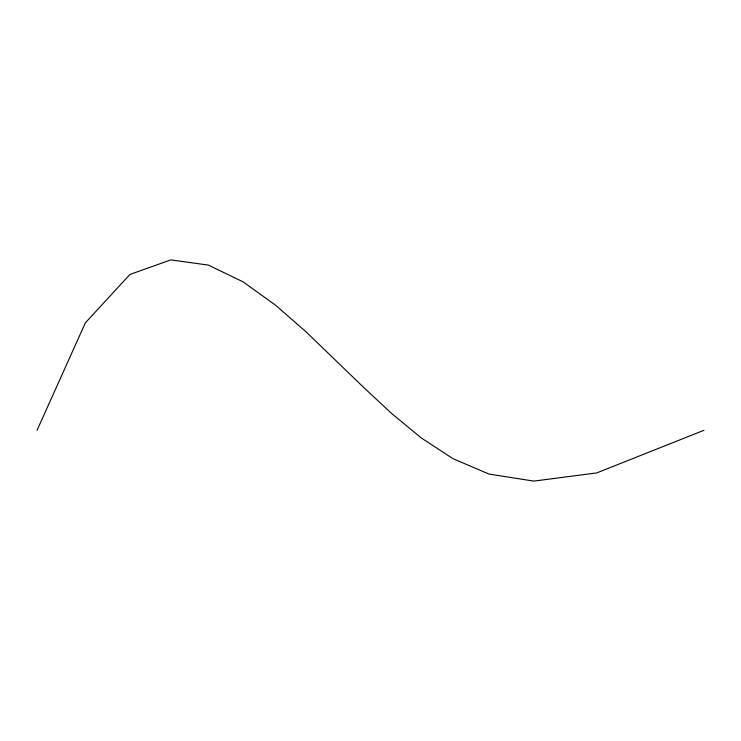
<?xml version="1.0" encoding="UTF-8"?>
<svg xmlns="http://www.w3.org/2000/svg" width="741" height="741" viewBox="0 0 741 741"><rect width="100%" height="100%" fill="white"/><g stroke="black" fill="none" stroke-linecap="round" stroke-linejoin="round"><path stroke-width="1.11" d="M37.05 430.299L85.345 322.872L129.907 274.466L170.791 259.896L208.36 265.102L243.094 281.858L275.467 305.135L305.987 331.773L363.655 387.432L392.082 413.886L421.388 438.024L452.946 458.66L488.995 474.055L533.798 481.104L596.709 472.934L703.95 430.299"/></g></svg>
